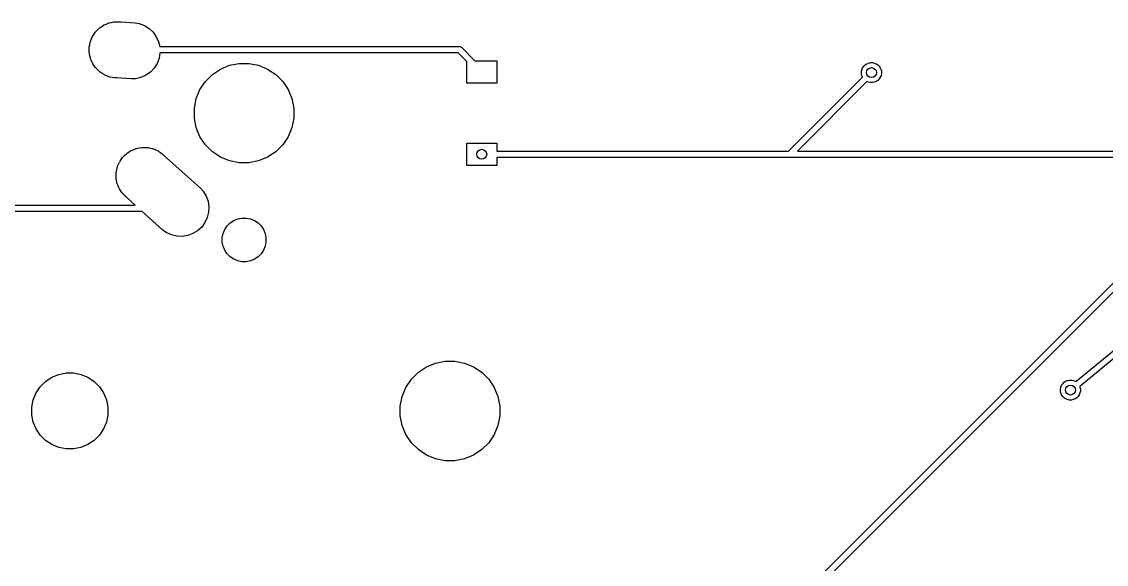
# Model space of a CAD drawing. Extents: x -26.1 to -7.5, y -7.6 to -2.3.
# Drawn here: x -23.946 to -22.234, y -5.307 to -4.451 of the extents above; entities that cross this region are included whole.
import ezdxf

# ---------------------------------------------------------------- set-up
doc = ezdxf.new("R2010")
doc.units = 0
doc.header["$MEASUREMENT"] = 0
doc.layers.add('BLACK', color=7, linetype='CONTINUOUS')

msp = doc.modelspace()

# ---------------------------------------------------------------- linework, layer by layer
at = {"layer": 'BLACK', "linetype": 'CONTINUOUS'}
for p, q in [((-23.8298, -4.46731), (-23.8294, -4.46677)), ((-23.8294, -4.46677), (-23.8268, -4.46414)), ((-23.8268, -4.46414), (-23.8242, -4.46144)), ((-23.8242, -4.46144), (-23.8237, -4.46106)), ((-23.8237, -4.46106), (-23.8232, -4.4606)), ((-23.8232, -4.4606), (-23.8201, -4.45853)), ((-23.8201, -4.45853), (-23.8171, -4.45638)), ((-23.8171, -4.45638), (-23.8165, -4.45611)), ((-23.8165, -4.45611), (-23.816, -4.45575)), ((-23.816, -4.45575), (-23.8125, -4.45433)), ((-23.8125, -4.45433), (-23.8092, -4.45281)), ((-23.8092, -4.45281), (-23.8085, -4.45266)), ((-23.8085, -4.45266), (-23.8079, -4.45241)), ((-23.8079, -4.45241), (-23.8043, -4.45169)), ((-23.8043, -4.45169), (-23.8007, -4.45086)), ((-23.8007, -4.45086), (-23.8, -4.45084)), ((-23.8, -4.45084), (-23.7994, -4.45071)), ((-23.7994, -4.45071), (-23.7956, -4.45071)), ((-23.7956, -4.45071), (-23.7941, -4.45066)), ((-23.7941, -4.45066), (-23.7935, -4.45071)), ((-23.7935, -4.45071), (-23.7906, -4.45071)), ((-23.7906, -4.45071), (-23.7891, -4.45101)), ((-23.7891, -4.45101), (-23.7669, -4.45254)), ((-23.7669, -4.45254), (-23.7605, -4.45363)), ((-23.7605, -4.45363), (-23.7523, -4.45673)), ((-23.7523, -4.45673), (-23.745, -4.46136)), ((-23.745, -4.46136), (-23.7386, -4.46734)), ((-23.8386, -4.487), (-23.8379, -4.48333)), ((-23.8379, -4.48333), (-23.8377, -4.48272)), ((-23.8377, -4.48272), (-23.8376, -4.48208)), ((-23.8376, -4.48208), (-23.8362, -4.47865)), ((-23.8362, -4.47865), (-23.8348, -4.47518)), ((-23.8348, -4.47518), (-23.8345, -4.47463)), ((-23.8345, -4.47463), (-23.8343, -4.47402)), ((-23.8343, -4.47402), (-23.8322, -4.47093)), ((-23.8322, -4.47093), (-23.8302, -4.46779)), ((-23.8302, -4.46779), (-23.8298, -4.46731)), ((-23.7386, -4.46734), (-23.7335, -4.47445)), ((-23.7335, -4.47445), (-23.73, -4.48241)), ((-23.73, -4.48241), (-23.7282, -4.49)), ((-23.8394, -4.49194), (-23.8393, -4.49129)), ((-23.8393, -4.49565), (-23.8394, -4.49194)), ((-23.8393, -4.49064), (-23.8386, -4.487)), ((-23.8393, -4.49129), (-23.8393, -4.49064)), ((-23.8393, -4.49936), (-23.8393, -4.49565)), ((-23.8392, -4.5), (-23.8393, -4.49936)), ((-23.8391, -4.50066), (-23.8392, -4.5)), ((-23.8383, -4.50428), (-23.8391, -4.50066)), ((-23.7278, -4.5), (-23.7292, -4.50824)), ((-23.7282, -4.49), (-23.2553, -4.49)), ((-23.2571, -4.5), (-23.7278, -4.5)), ((-23.2436, -4.51349), (-23.2571, -4.5)), ((-23.2553, -4.49), (-23.255, -4.48998)), ((-23.255, -4.48998), (-23.2548, -4.49)), ((-23.2548, -4.49), (-23.2541, -4.49007)), ((-23.2541, -4.49007), (-23.2531, -4.49036)), ((-23.2531, -4.49036), (-23.2522, -4.49082)), ((-23.2522, -4.49082), (-23.2515, -4.49145)), ((-23.2515, -4.49145), (-23.2513, -4.49164)), ((-23.2513, -4.49164), (-23.2306, -4.51232)), ((-23.8376, -4.50792), (-23.8383, -4.50428)), ((-23.8373, -4.50852), (-23.8376, -4.50792)), ((-23.8372, -4.50916), (-23.8373, -4.50852)), ((-23.8357, -4.51255), (-23.8372, -4.50916)), ((-23.8343, -4.51598), (-23.8357, -4.51255)), ((-23.8339, -4.51652), (-23.8343, -4.51598)), ((-23.8336, -4.51712), (-23.8339, -4.51652)), ((-23.8315, -4.52015), (-23.8336, -4.51712)), ((-23.7323, -4.5164), (-23.7369, -4.52379)), ((-23.7292, -4.50824), (-23.7323, -4.5164)), ((-23.6179, -4.51952), (-23.6027, -4.5165)), ((-23.6027, -4.5165), (-23.5873, -4.5165)), ((-23.5873, -4.5165), (-23.5721, -4.51952)), ((-23.2436, -4.54776), (-23.2436, -4.51349)), ((-23.2306, -4.51232), (-23.1964, -4.51232)), ((-23.1964, -4.51232), (-23.1964, -4.54776)), ((-22.615, -4.51877), (-22.6125, -4.51704)), ((-22.6125, -4.51704), (-22.6096, -4.51586)), ((-22.6096, -4.51586), (-22.6066, -4.51525)), ((-22.6066, -4.51525), (-22.6034, -4.51525)), ((-22.6034, -4.51525), (-22.6004, -4.51586)), ((-22.6004, -4.51586), (-22.5975, -4.51704)), ((-22.5975, -4.51704), (-22.595, -4.51877)), ((-23.8294, -4.52323), (-23.8315, -4.52015)), ((-23.8289, -4.5237), (-23.8294, -4.52323)), ((-23.8286, -4.52423), (-23.8289, -4.5237)), ((-23.8259, -4.52678), (-23.8286, -4.52423)), ((-23.8232, -4.5294), (-23.8259, -4.52678)), ((-23.8227, -4.52977), (-23.8232, -4.5294)), ((-23.8222, -4.53022), (-23.8227, -4.52977)), ((-23.8191, -4.53219), (-23.8222, -4.53022)), ((-23.816, -4.53425), (-23.8191, -4.53219)), ((-23.8154, -4.5345), (-23.816, -4.53425)), ((-23.8148, -4.53485), (-23.8154, -4.5345)), ((-23.8114, -4.53617), (-23.8148, -4.53485)), ((-23.75, -4.53519), (-23.758, -4.53877)), ((-23.7429, -4.53014), (-23.75, -4.53519)), ((-23.7369, -4.52379), (-23.7429, -4.53014)), ((-23.656, -4.54496), (-23.645, -4.53403)), ((-23.645, -4.53403), (-23.6322, -4.52543)), ((-23.6322, -4.52543), (-23.6179, -4.51952)), ((-23.5721, -4.51952), (-23.5578, -4.52543)), ((-23.5578, -4.52543), (-23.545, -4.53403)), ((-23.545, -4.53403), (-23.534, -4.54496)), ((-22.6207, -4.52945), (-22.6201, -4.52641)), ((-22.6207, -4.53255), (-22.6207, -4.52945)), ((-22.6201, -4.53559), (-22.6207, -4.53255)), ((-22.6201, -4.52641), (-22.619, -4.52354)), ((-22.6191, -4.53805), (-22.6201, -4.53559)), ((-22.619, -4.52354), (-22.6172, -4.52096)), ((-22.6172, -4.52096), (-22.615, -4.51877)), ((-22.595, -4.51877), (-22.5928, -4.52096)), ((-22.5928, -4.52096), (-22.591, -4.52354)), ((-22.591, -4.52354), (-22.5899, -4.52641)), ((-22.5899, -4.53559), (-22.591, -4.53846)), ((-22.5899, -4.52641), (-22.5893, -4.52945)), ((-22.5893, -4.53255), (-22.5899, -4.53559)), ((-22.5893, -4.52945), (-22.5893, -4.53255)), ((-23.8079, -4.53759), (-23.8114, -4.53617)), ((-23.8073, -4.53772), (-23.8079, -4.53759)), ((-23.8067, -4.53795), (-23.8073, -4.53772)), ((-23.803, -4.53857), (-23.8067, -4.53795)), ((-23.7994, -4.53929), (-23.803, -4.53857)), ((-23.7965, -4.53929), (-23.7994, -4.53929)), ((-23.773, -4.54091), (-23.7965, -4.53929)), ((-23.7665, -4.54072), (-23.773, -4.54091)), ((-23.758, -4.53877), (-23.7665, -4.54072)), ((-23.6646, -4.55782), (-23.656, -4.54496)), ((-23.534, -4.54496), (-23.5254, -4.55782)), ((-23.1964, -4.54776), (-23.2436, -4.54776)), ((-22.736, -4.65496), (-22.6191, -4.53805)), ((-22.6121, -4.54512), (-22.7219, -4.65496)), ((-22.6096, -4.54614), (-22.6121, -4.54512)), ((-22.6066, -4.54675), (-22.6096, -4.54614)), ((-22.6034, -4.54675), (-22.6066, -4.54675)), ((-22.6004, -4.54614), (-22.6034, -4.54675)), ((-22.5975, -4.54496), (-22.6004, -4.54614)), ((-22.595, -4.54323), (-22.5975, -4.54496)), ((-22.5928, -4.54104), (-22.595, -4.54323)), ((-22.591, -4.53846), (-22.5928, -4.54104)), ((-23.6705, -4.5721), (-23.6646, -4.55782)), ((-23.5254, -4.55782), (-23.5195, -4.5721)), ((-23.6735, -4.58727), (-23.6705, -4.5721)), ((-23.5195, -4.5721), (-23.5165, -4.58727)), ((-23.6735, -4.60273), (-23.6735, -4.58727)), ((-23.6705, -4.6179), (-23.6735, -4.60273)), ((-23.5165, -4.60273), (-23.5195, -4.6179)), ((-23.5165, -4.58727), (-23.5165, -4.60273)), ((-23.6646, -4.63218), (-23.6705, -4.6179)), ((-23.5195, -4.6179), (-23.5254, -4.63218)), ((-23.656, -4.64504), (-23.6646, -4.63218)), ((-23.5254, -4.63218), (-23.534, -4.64504)), ((-23.7763, -4.65606), (-23.7735, -4.65417)), ((-23.7735, -4.65417), (-23.7726, -4.6538)), ((-23.7726, -4.6538), (-23.7717, -4.65329)), ((-23.7717, -4.65329), (-23.7685, -4.65213)), ((-23.7685, -4.65213), (-23.7654, -4.65084)), ((-23.7654, -4.65084), (-23.7644, -4.65064)), ((-23.7644, -4.65064), (-23.7635, -4.65031)), ((-23.7635, -4.65031), (-23.7602, -4.64979)), ((-23.7602, -4.64979), (-23.7568, -4.64913)), ((-23.7568, -4.64913), (-23.7559, -4.64913)), ((-23.7559, -4.64913), (-23.7549, -4.64898)), ((-23.7549, -4.64898), (-23.7515, -4.64913)), ((-23.7515, -4.64913), (-23.7481, -4.64913)), ((-23.7481, -4.64913), (-23.7472, -4.64933)), ((-23.7472, -4.64933), (-23.7462, -4.64937)), ((-23.7462, -4.64937), (-23.7429, -4.65018)), ((-23.7429, -4.65018), (-23.7396, -4.65084)), ((-23.7396, -4.65084), (-23.7387, -4.65121)), ((-23.7387, -4.65121), (-23.7377, -4.65145)), ((-23.7377, -4.65145), (-23.7346, -4.65288)), ((-23.7346, -4.65288), (-23.7315, -4.65417)), ((-23.7315, -4.65417), (-23.7307, -4.65472)), ((-23.7307, -4.65472), (-23.7298, -4.65514)), ((-23.7298, -4.65514), (-23.7271, -4.65714)), ((-23.645, -4.65597), (-23.656, -4.64504)), ((-23.534, -4.64504), (-23.545, -4.65597)), ((-23.2436, -4.67768), (-23.2436, -4.64224)), ((-23.2436, -4.64224), (-23.1964, -4.64224)), ((-23.1964, -4.64224), (-23.1964, -4.65496)), ((-23.1964, -4.65496), (-22.736, -4.65496)), ((-22.7219, -4.65496), (-22.1254, -4.65496)), ((-23.793, -4.67557), (-23.7917, -4.67245)), ((-23.7917, -4.67245), (-23.7912, -4.67163)), ((-23.7912, -4.67163), (-23.7908, -4.67074)), ((-23.7908, -4.67074), (-23.7888, -4.66801)), ((-23.7888, -4.66801), (-23.7869, -4.66519)), ((-23.7869, -4.66519), (-23.7862, -4.6645)), ((-23.7862, -4.6645), (-23.7856, -4.6637)), ((-23.7856, -4.6637), (-23.7831, -4.66142)), ((-23.7831, -4.66142), (-23.7807, -4.65902)), ((-23.7807, -4.65902), (-23.7799, -4.65848)), ((-23.7799, -4.65848), (-23.7792, -4.65781)), ((-23.7792, -4.65781), (-23.7763, -4.65606)), ((-23.7271, -4.65714), (-23.7242, -4.65902)), ((-23.7242, -4.65902), (-23.722, -4.66126)), ((-23.722, -4.66126), (-23.6638, -4.71349)), ((-23.6322, -4.66457), (-23.645, -4.65597)), ((-23.6179, -4.67048), (-23.6322, -4.66457)), ((-23.6027, -4.6735), (-23.6179, -4.67048)), ((-23.5721, -4.67048), (-23.5873, -4.6735)), ((-23.5578, -4.66457), (-23.5721, -4.67048)), ((-23.545, -4.65597), (-23.5578, -4.66457)), ((-22.7342, -4.66496), (-23.1964, -4.66496)), ((-23.1964, -4.66496), (-23.1964, -4.67768)), ((-22.734, -4.66498), (-22.7342, -4.66496)), ((-22.7337, -4.66496), (-22.734, -4.66498)), ((-22.1236, -4.66496), (-22.7337, -4.66496)), ((-23.7968, -4.68906), (-23.7966, -4.6881)), ((-23.7968, -4.69245), (-23.7968, -4.68906)), ((-23.7966, -4.6881), (-23.7965, -4.68712)), ((-23.7965, -4.68712), (-23.7957, -4.68383)), ((-23.7957, -4.68383), (-23.7951, -4.68051)), ((-23.7951, -4.68051), (-23.7947, -4.6796)), ((-23.7947, -4.6796), (-23.7945, -4.67864)), ((-23.7945, -4.67864), (-23.793, -4.67557)), ((-23.5873, -4.6735), (-23.6027, -4.6735)), ((-23.1964, -4.67768), (-23.2436, -4.67768)), ((-22.8997, -5.53929), (-22.0421, -4.68163)), ((-23.7969, -4.69583), (-23.7968, -4.69245)), ((-23.7968, -4.6968), (-23.7969, -4.69583)), ((-23.7968, -4.69779), (-23.7968, -4.6968)), ((-23.7961, -4.70111), (-23.7968, -4.69779)), ((-23.7956, -4.70446), (-23.7961, -4.70111)), ((-23.7953, -4.70538), (-23.7956, -4.70446)), ((-23.7951, -4.70634), (-23.7953, -4.70538)), ((-23.7938, -4.70947), (-23.7951, -4.70634)), ((-22.0363, -4.69001), (-22.8914, -5.54507)), ((-23.7926, -4.71266), (-23.7938, -4.70947)), ((-23.7921, -4.7135), (-23.7926, -4.71266)), ((-23.7917, -4.71441), (-23.7921, -4.7135)), ((-23.7898, -4.71722), (-23.7917, -4.71441)), ((-23.7881, -4.72012), (-23.7898, -4.71722)), ((-23.7874, -4.72084), (-23.7881, -4.72012)), ((-23.7869, -4.72166), (-23.7874, -4.72084)), ((-23.7845, -4.72405), (-23.7869, -4.72166)), ((-23.6638, -4.71349), (-23.6594, -4.71831)), ((-23.6594, -4.71831), (-23.6549, -4.72577)), ((-24.1155, -4.74), (-23.7669, -4.74)), ((-23.7837, -4.72494), (-23.7845, -4.72405)), ((-23.783, -4.72559), (-23.7837, -4.72494)), ((-23.7807, -4.72783), (-23.783, -4.72559)), ((-23.7797, -4.7285), (-23.7807, -4.72783)), ((-23.7669, -4.74), (-23.7797, -4.7285)), ((-23.6549, -4.72577), (-23.6519, -4.73397)), ((-23.6519, -4.73397), (-23.6506, -4.74259)), ((-23.7557, -4.75), (-24.1137, -4.75)), ((-23.723, -4.77942), (-23.7557, -4.75)), ((-23.6509, -4.75131), (-23.653, -4.75978)), ((-23.6506, -4.74259), (-23.6509, -4.75131)), ((-23.6619, -4.77472), (-23.6683, -4.78061)), ((-23.6567, -4.76769), (-23.6619, -4.77472)), ((-23.653, -4.75978), (-23.6567, -4.76769)), ((-23.6255, -4.77868), (-23.6218, -4.77304)), ((-23.6218, -4.77304), (-23.617, -4.76824)), ((-23.617, -4.76824), (-23.6113, -4.76447)), ((-23.6113, -4.76447), (-23.605, -4.76188)), ((-23.605, -4.76188), (-23.5984, -4.76055)), ((-23.5984, -4.76055), (-23.5916, -4.76055)), ((-23.5916, -4.76055), (-23.585, -4.76188)), ((-23.585, -4.76188), (-23.5787, -4.76447)), ((-23.5787, -4.76447), (-23.573, -4.76824)), ((-23.573, -4.76824), (-23.5682, -4.77304)), ((-23.5682, -4.77304), (-23.5645, -4.77868)), ((-23.7177, -4.78329), (-23.723, -4.77942)), ((-23.7098, -4.78698), (-23.7177, -4.78329)), ((-23.7013, -4.78906), (-23.7098, -4.78698)), ((-23.6926, -4.78944), (-23.7013, -4.78906)), ((-23.684, -4.78812), (-23.6926, -4.78944)), ((-23.6758, -4.78514), (-23.684, -4.78812)), ((-23.6683, -4.78061), (-23.6758, -4.78514)), ((-23.6294, -4.79161), (-23.6281, -4.78495)), ((-23.6294, -4.79839), (-23.6294, -4.79161)), ((-23.6281, -4.78495), (-23.6255, -4.77868)), ((-23.5645, -4.77868), (-23.5619, -4.78495)), ((-23.5619, -4.78495), (-23.5606, -4.79161)), ((-23.5606, -4.79161), (-23.5606, -4.79839)), ((-23.6281, -4.80505), (-23.6294, -4.79839)), ((-23.6255, -4.81132), (-23.6281, -4.80505)), ((-23.5619, -4.80505), (-23.5645, -4.81132)), ((-23.5606, -4.79839), (-23.5619, -4.80505)), ((-23.6218, -4.81696), (-23.6255, -4.81132)), ((-23.617, -4.82176), (-23.6218, -4.81696)), ((-23.6113, -4.82553), (-23.617, -4.82176)), ((-23.605, -4.82812), (-23.6113, -4.82553)), ((-23.5787, -4.82553), (-23.585, -4.82812)), ((-23.573, -4.82176), (-23.5787, -4.82553)), ((-23.5682, -4.81696), (-23.573, -4.82176)), ((-23.5645, -4.81132), (-23.5682, -4.81696)), ((-23.5984, -4.82945), (-23.605, -4.82812)), ((-23.5916, -4.82945), (-23.5984, -4.82945)), ((-23.585, -4.82812), (-23.5916, -4.82945)), ((-22.2826, -5.01865), (-22.2216, -4.96845)), ((-22.2162, -4.977), (-22.2763, -5.02638)), ((-23.32, -5.00403), (-23.3072, -4.99543)), ((-23.3072, -4.99543), (-23.2929, -4.98952)), ((-23.2929, -4.98952), (-23.2777, -4.9865)), ((-23.2777, -4.9865), (-23.2623, -4.9865)), ((-23.2623, -4.9865), (-23.2471, -4.98952)), ((-23.2471, -4.98952), (-23.2328, -4.99543)), ((-23.2328, -4.99543), (-23.22, -5.00403)), ((-23.9082, -5.01839), (-23.8984, -5.01183)), ((-23.8984, -5.01183), (-23.8875, -5.00731)), ((-23.8875, -5.00731), (-23.8759, -5.005)), ((-23.8759, -5.005), (-23.8641, -5.005)), ((-23.8641, -5.005), (-23.8525, -5.00731)), ((-23.8525, -5.00731), (-23.8416, -5.01183)), ((-23.8416, -5.01183), (-23.8318, -5.01839)), ((-23.3396, -5.02782), (-23.331, -5.01496)), ((-23.331, -5.01496), (-23.32, -5.00403)), ((-23.22, -5.00403), (-23.209, -5.01496)), ((-23.209, -5.01496), (-23.2004, -5.02782)), ((-23.9232, -5.03658), (-23.9166, -5.02675)), ((-23.9166, -5.02675), (-23.9082, -5.01839)), ((-23.8318, -5.01839), (-23.8234, -5.02675)), ((-23.8234, -5.02675), (-23.8168, -5.03658)), ((-23.3455, -5.0421), (-23.3396, -5.02782)), ((-23.2004, -5.02782), (-23.1945, -5.0421)), ((-22.3067, -5.03045), (-22.3061, -5.02741)), ((-22.3067, -5.03355), (-22.3067, -5.03045)), ((-22.3061, -5.02741), (-22.305, -5.02454)), ((-22.305, -5.02454), (-22.3032, -5.02196)), ((-22.3032, -5.02196), (-22.301, -5.01977)), ((-22.301, -5.01977), (-22.2985, -5.01804)), ((-22.2985, -5.01804), (-22.2956, -5.01686)), ((-22.2956, -5.01686), (-22.2926, -5.01625)), ((-22.2926, -5.01625), (-22.2894, -5.01625)), ((-22.2894, -5.01625), (-22.2864, -5.01686)), ((-22.2864, -5.01686), (-22.2835, -5.01804)), ((-22.2835, -5.01804), (-22.2826, -5.01865)), ((-22.2763, -5.02638), (-22.2759, -5.02741)), ((-22.2759, -5.02741), (-22.2753, -5.03045)), ((-22.2753, -5.03045), (-22.2753, -5.03355)), ((-23.93, -5.05909), (-23.9277, -5.0475)), ((-23.9277, -5.0475), (-23.9232, -5.03658)), ((-23.8168, -5.03658), (-23.8123, -5.0475)), ((-23.8123, -5.0475), (-23.81, -5.05909)), ((-23.3485, -5.05727), (-23.3455, -5.0421)), ((-23.1945, -5.0421), (-23.1915, -5.05727)), ((-22.3061, -5.03659), (-22.3067, -5.03355)), ((-22.305, -5.03946), (-22.3061, -5.03659)), ((-22.3032, -5.04204), (-22.305, -5.03946)), ((-22.301, -5.04423), (-22.3032, -5.04204)), ((-22.2985, -5.04596), (-22.301, -5.04423)), ((-22.2956, -5.04714), (-22.2985, -5.04596)), ((-22.2926, -5.04775), (-22.2956, -5.04714)), ((-22.2894, -5.04775), (-22.2926, -5.04775)), ((-22.2864, -5.04714), (-22.2894, -5.04775)), ((-22.2835, -5.04596), (-22.2864, -5.04714)), ((-22.281, -5.04423), (-22.2835, -5.04596)), ((-22.2788, -5.04204), (-22.281, -5.04423)), ((-22.277, -5.03946), (-22.2788, -5.04204)), ((-22.2759, -5.03659), (-22.277, -5.03946)), ((-22.2753, -5.03355), (-22.2759, -5.03659)), ((-23.93, -5.07091), (-23.93, -5.05909)), ((-23.81, -5.05909), (-23.81, -5.07091)), ((-23.3485, -5.07273), (-23.3485, -5.05727)), ((-23.1915, -5.05727), (-23.1915, -5.07273)), ((-23.9277, -5.0825), (-23.93, -5.07091)), ((-23.9232, -5.09342), (-23.9277, -5.0825)), ((-23.8123, -5.0825), (-23.8168, -5.09342)), ((-23.81, -5.07091), (-23.8123, -5.0825)), ((-23.3455, -5.0879), (-23.3485, -5.07273)), ((-23.1915, -5.07273), (-23.1945, -5.0879)), ((-23.9166, -5.10325), (-23.9232, -5.09342)), ((-23.8168, -5.09342), (-23.8234, -5.10325)), ((-23.3396, -5.10218), (-23.3455, -5.0879)), ((-23.1945, -5.0879), (-23.2004, -5.10218)), ((-23.9082, -5.11161), (-23.9166, -5.10325)), ((-23.8984, -5.11817), (-23.9082, -5.11161)), ((-23.8318, -5.11161), (-23.8416, -5.11817)), ((-23.8234, -5.10325), (-23.8318, -5.11161)), ((-23.331, -5.11504), (-23.3396, -5.10218)), ((-23.32, -5.12597), (-23.331, -5.11504)), ((-23.209, -5.11504), (-23.22, -5.12597)), ((-23.2004, -5.10218), (-23.209, -5.11504)), ((-23.8875, -5.12269), (-23.8984, -5.11817)), ((-23.8759, -5.125), (-23.8875, -5.12269)), ((-23.8641, -5.125), (-23.8759, -5.125)), ((-23.8525, -5.12269), (-23.8641, -5.125)), ((-23.8416, -5.11817), (-23.8525, -5.12269)), ((-23.3072, -5.13457), (-23.32, -5.12597)), ((-23.2929, -5.14048), (-23.3072, -5.13457)), ((-23.2328, -5.13457), (-23.2471, -5.14048)), ((-23.22, -5.12597), (-23.2328, -5.13457)), ((-23.2777, -5.1435), (-23.2929, -5.14048)), ((-23.2623, -5.1435), (-23.2777, -5.1435)), ((-23.2471, -5.14048), (-23.2623, -5.1435))]:
    msp.add_line(p, q, dxfattribs=at)
at = {"layer": 'BLACK'}
for centre in [(-22.605, -4.531), (-23.22, -4.65996), (-22.291, -5.032)]:
    msp.add_circle(centre, 0.00787, dxfattribs=at)

doc.saveas('drawing.dxf')
